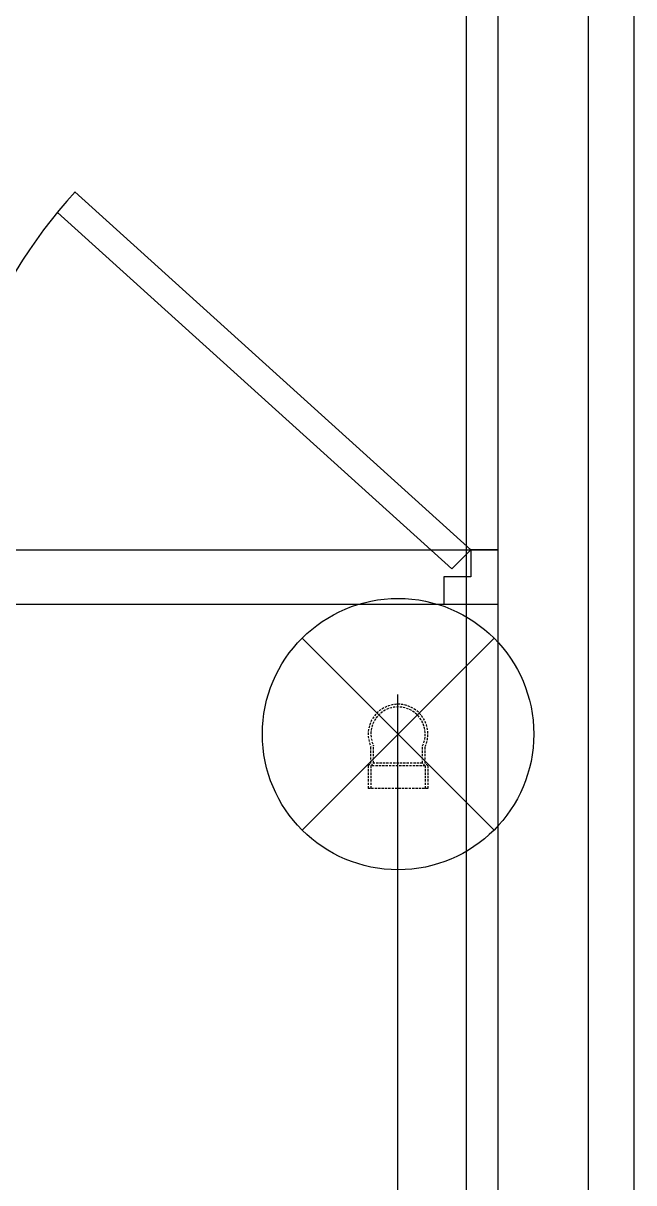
# Model space of a CAD drawing. Header units: millimetres. Extents: x 0 to 887, y -3549 to 0.
# Drawn here: x 316.8 to 384.3, y -2588.7 to -2460.5 of the extents above; entities that cross this region are included whole.
import ezdxf

# ---------------------------------------------------------------- set-up
doc = ezdxf.new("R2010")
doc.units = ezdxf.units.MM
doc.linetypes.add('HIDDEN', pattern=[0.375, 0.25, -0.125])
for name, color, linetype in [('02_(橋尚興華城後壁段)建築外部參考_TEST$0$A_建築', 8, 'Continuous'), ('02_(橋尚興華城後壁段)排水底板管路外部參考$0$P_排水_配管線_WP', 30, 'Continuous'), ('03-P-另件', 51, 'HIDDEN'), ('A-A建築底圖', 8, 'Continuous'), ('P_排水_底板_落水頭', 3, 'Continuous'), ('TOILET', 9, 'Continuous')]:
    doc.layers.add(name, color=color, linetype=linetype)

# ---------------------------------------------------------------- blocks, each defined once
blk = doc.blocks.new('B004')
for p, q in [((-10.61, 10.61), (10.61, -10.61)), ((-10.61, -10.61), (10.61, 10.61))]:
    blk.add_line(p, q)
blk.add_circle((0, 0), 15)
blk = doc.blocks.new('pald050')
at = {"color": 0, "linetype": 'ByBlock'}
for p, q in [((-6, -3.3), (-6, 3.3)), ((-3.5, 3.3), (-6, 3.3)), ((-3.5, 3), (-6, 3)), ((-3.5, 3.3), (-3.2, 3)), ((-3.5, -3), (-3.5, 3)), ((-3.5, 3), (-3.2, 2.7)), ((-3.2, 3), (-1.37, 3)), ((-3.2, 2.7), (-1.31, 2.7)), ((-3.2, -2.7), (-3.2, 2.7)), ((-3.5, -3), (-6, -3)), ((-3.5, -3.3), (-6, -3.3)), ((-3.5, -3), (-3.2, -2.7)), ((-3.5, -3.3), (-3.2, -3)), ((-3.2, -2.7), (-1.31, -2.7)), ((-3.2, -3), (-1.37, -3))]:
    blk.add_line(p, q, dxfattribs=at)
for radius, start, end in [(3.3, 245.38, 114.62), (3, 244.1581, 115.8419)]:
    blk.add_arc((0, 0), radius, start, end, dxfattribs=at)
blk = doc.blocks.new('*U64')
blk.add_blockref('pald050', (0, 0))
blk = doc.blocks.new('A$C810d9bd0')
at = {"layer": '02_(橋尚興華城後壁段)建築外部參考_TEST$0$A_建築'}
for p, q in [((257.24, 0), (257.24, -317.5)), ((242.24, -317.5), (242.24, -80)), ((242.24, -317.5), (242.24, -80)), ((252.24, -317.5), (252.24, -80)), ((252.24, -317.5), (252.24, -80)), ((195.47, -111.43), (239.24, -151)), ((237.12, -153.12), (193.52, -113.7)), ((129.74, -151), (242.24, -151)), ((129.74, -151), (242.24, -151)), ((237.12, -153.12), (239.24, -151)), ((242.24, -151), (239.24, -151)), ((239.24, -151), (239.24, -154)), ((242.24, -157), (242.24, -151)), ((239.24, -154), (236.24, -154)), ((236.24, -154), (236.24, -157)), ((129.74, -157), (242.24, -157)), ((129.74, -157), (242.24, -157)), ((236.24, -157), (242.24, -157))]:
    blk.add_line(p, q, dxfattribs=at)
blk.add_arc((239.24, -151), 59, 137.8826, 180, dxfattribs=at)
at = {"layer": '02_(橋尚興華城後壁段)排水底板管路外部參考$0$P_排水_配管線_WP'}
blk.add_line((231.12, -167), (231.12, -270.19), dxfattribs=at)
at = {"layer": 'A-A建築底圖', "ltscale": 0.8}
blk.add_lwpolyline([(92.74, -88.5), (130.14, -88.5), (130.14, -156.3), (81.24, -156.3), (81.24, -307.1), (238.74, -307.1), (238.74, -78.5), (239.24, -78.5), (239.24, -18), (92.74, -18)], close=True, dxfattribs=at)
at = {"layer": 'TOILET'}
for p, q in [((195.47, -111.43), (239.24, -151)), ((237.12, -153.12), (193.52, -113.7)), ((237.12, -153.12), (239.24, -151)), ((242.24, -151), (239.24, -151)), ((239.24, -151), (239.24, -154)), ((242.24, -157), (242.24, -151)), ((239.24, -154), (236.24, -154)), ((236.24, -154), (236.24, -157)), ((236.24, -157), (242.24, -157))]:
    blk.add_line(p, q, dxfattribs=at)
blk.add_arc((239.24, -151), 59, 137.8826, 180, dxfattribs=at)
at = {"layer": '03-P-另件', "rotation": 90.00000000258972}
blk.add_blockref('*U64', (231.18, -171.38), dxfattribs=at)
at = {"layer": 'P_排水_底板_落水頭', "rotation": 180}
blk.add_blockref('B004', (231.18, -171.38), dxfattribs=at)

msp = doc.modelspace()

# ---------------------------------------------------------------- block references
at = {"color": 1}
msp.add_blockref('A$C810d9bd0', (127.04, -2367.7), dxfattribs=at)

doc.saveas('drawing.dxf')
